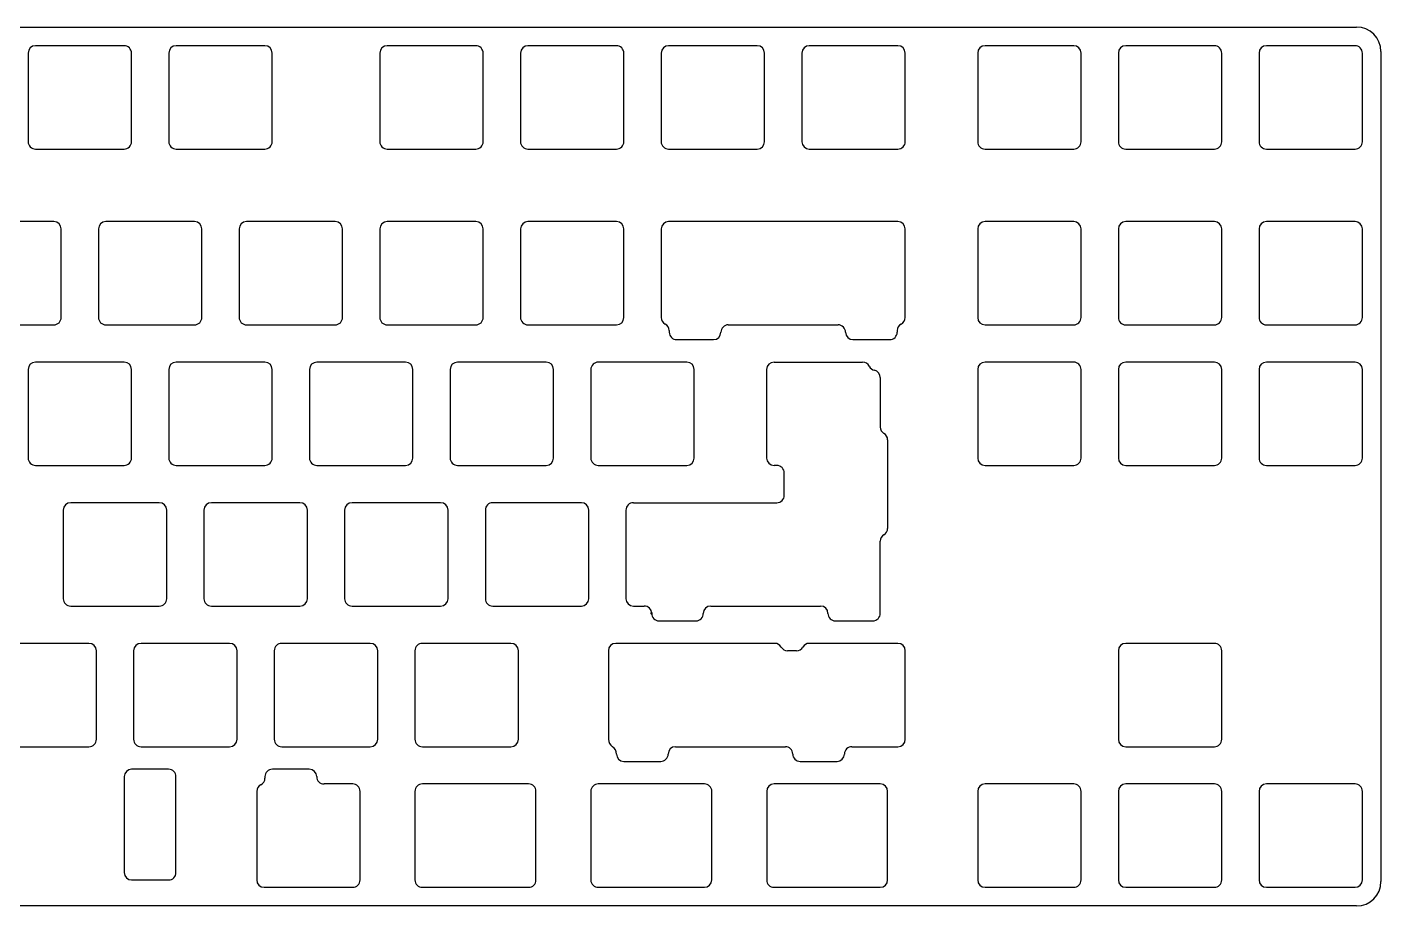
# Model space of a CAD drawing. Extents: x 0 to 348, y -119 to 0.
# Drawn here: x 164.4 to 347.7, y -119.1 to -0.1 of the extents above; entities that cross this region are included whole.
import ezdxf

# ---------------------------------------------------------------- set-up
doc = ezdxf.new("R2010")
doc.units = 0
doc.layers.get('0').update_dxf_attribs({"linetype": 'CONTINUOUS'})

msp = doc.modelspace()

# ---------------------------------------------------------------- linework, layer by layer
at = {"color": 7}
for points in [[(3.379066, -0.07455), (344.428019, -0.07455)], [(164.548471, -3.604505), (164.548471, -15.604531)], [(177.5485, -2.604502), (165.548473, -2.604502)], [(178.548502, -15.604531), (178.548502, -3.604505)], [(183.598513, -3.604505), (183.598513, -15.604531)], [(196.598542, -2.604502), (184.598516, -2.604502)], [(197.598545, -15.604531), (197.598545, -3.604505)], [(212.173577, -3.604505), (212.173577, -15.604531)], [(225.173606, -2.604502), (213.173579, -2.604502)], [(226.173607, -15.604531), (226.173607, -3.604505)], [(231.223619, -3.604505), (231.223619, -15.604531)], [(244.223648, -2.604502), (232.223621, -2.604502)], [(245.223649, -15.604531), (245.223649, -3.604505)], [(250.273661, -3.604505), (250.273661, -15.604531)], [(263.27369, -2.604502), (251.273664, -2.604502)], [(264.273692, -15.604531), (264.273692, -3.604505)], [(269.323703, -3.604505), (269.323703, -15.604531)], [(282.323732, -2.604502), (270.323706, -2.604502)], [(283.323734, -15.604531), (283.323734, -3.604505)], [(293.136256, -3.604505), (293.136256, -15.604531)], [(306.136285, -2.604502), (294.136259, -2.604502)], [(307.136287, -15.604531), (307.136287, -3.604505)], [(312.186299, -3.604505), (312.186299, -15.604531)], [(325.186328, -2.604502), (313.1863, -2.604502)], [(326.186329, -15.604531), (326.186329, -3.604505)], [(331.236341, -3.604505), (331.236341, -15.604531)], [(344.23637, -2.604502), (332.236342, -2.604502)], [(345.236371, -15.604531), (345.236371, -3.604505)], [(347.738083, -3.380555), (347.738082, -115.831185)], [(165.548473, -16.604533), (177.5485, -16.604533)], [(184.598516, -16.604533), (196.598542, -16.604533)], [(213.173579, -16.604533), (225.173606, -16.604533)], [(232.223621, -16.604533), (244.223648, -16.604533)], [(251.273664, -16.604533), (263.27369, -16.604533)], [(270.323706, -16.604533), (282.323732, -16.604533)], [(294.136259, -16.604533), (306.136285, -16.604533)], [(313.1863, -16.604533), (325.186328, -16.604533)], [(332.236342, -16.604533), (344.23637, -16.604533)], [(168.023479, -26.417055), (156.023452, -26.417055)], [(169.023481, -39.417084), (169.023481, -27.417057)], [(174.073492, -27.417057), (174.073492, -39.417084)], [(187.073521, -26.417055), (175.073494, -26.417055)], [(188.073523, -39.417084), (188.073523, -27.417057)], [(193.123534, -27.417057), (193.123534, -39.417084)], [(206.123563, -26.417055), (194.123537, -26.417055)], [(207.123566, -39.417084), (207.123566, -27.417057)], [(212.173577, -27.417057), (212.173577, -39.417084)], [(225.173606, -26.417055), (213.173579, -26.417055)], [(226.173607, -39.417084), (226.173607, -27.417057)], [(231.223619, -27.417057), (231.223619, -39.417084)], [(244.223648, -26.417055), (232.223621, -26.417055)], [(245.223649, -39.417084), (245.223649, -27.417057)], [(250.273658, -27.417057), (250.273658, -39.417078)], [(282.318727, -26.417055), (251.268669, -26.417055)], [(283.323713, -39.417084), (283.323713, -27.417057)], [(293.136256, -27.417057), (293.136256, -39.417084)], [(306.136285, -26.417055), (294.136259, -26.417055)], [(307.136287, -39.417084), (307.136287, -27.417057)], [(312.186299, -27.417057), (312.186299, -39.417084)], [(325.186328, -26.417055), (313.1863, -26.417055)], [(326.186329, -39.417084), (326.186329, -27.417057)], [(331.236341, -27.417057), (331.236341, -39.417084)], [(344.23637, -26.417055), (332.236342, -26.417055)], [(345.236371, -39.417084), (345.236371, -27.417057)], [(156.023452, -40.417086), (168.023479, -40.417086)], [(175.073494, -40.417086), (187.073521, -40.417086)], [(194.123537, -40.417086), (206.123563, -40.417086)], [(213.173579, -40.417086), (225.173606, -40.417086)], [(232.223621, -40.417086), (244.223648, -40.417086)], [(251.36066, -41.196527), (251.360664, -41.417088)], [(259.360681, -40.417086), (274.236714, -40.417086)], [(282.236712, -41.196533), (282.236733, -41.417088)], [(294.136259, -40.417086), (306.136285, -40.417086)], [(313.1863, -40.417086), (325.186328, -40.417086)], [(332.236342, -40.417086), (344.23637, -40.417086)], [(252.360665, -42.417091), (257.360677, -42.417091)], [(276.236718, -42.417091), (281.23673, -42.417091)], [(177.5485, -45.467097), (165.548473, -45.467097)], [(196.598542, -45.467097), (184.598516, -45.467097)], [(215.648584, -45.467097), (203.648558, -45.467097)], [(234.698627, -45.467097), (222.6986, -45.467097)], [(253.748669, -45.467097), (241.748642, -45.467097)], [(265.556245, -45.468427), (277.556266, -45.468427)], [(306.136285, -45.467097), (294.136259, -45.467097)], [(325.186328, -45.467097), (313.1863, -45.467097)], [(344.23637, -45.467097), (332.236342, -45.467097)], [(164.548471, -46.467099), (164.548471, -58.467126)], [(178.548502, -58.467126), (178.548502, -46.467099)], [(183.598513, -46.467099), (183.598513, -58.467126)], [(197.598545, -58.467126), (197.598545, -46.467099)], [(202.648555, -46.467099), (202.648555, -58.467126)], [(216.648586, -58.467126), (216.648586, -46.467099)], [(221.698598, -46.467099), (221.698598, -58.467126)], [(235.698628, -58.467126), (235.698628, -46.467099)], [(240.74864, -46.467099), (240.74864, -58.467126)], [(254.748671, -58.467126), (254.748671, -46.467099)], [(264.556243, -46.468428), (264.556243, -58.468449)], [(279.93752, -47.55543), (279.93752, -54.261391)], [(293.136256, -46.467099), (293.136256, -58.467126)], [(307.136287, -58.467126), (307.136287, -46.467099)], [(312.186299, -46.467099), (312.186299, -58.467126)], [(326.186329, -58.467126), (326.186329, -46.467099)], [(331.236341, -46.467099), (331.236341, -58.467126)], [(345.236371, -58.467126), (345.236371, -46.467099)], [(280.937521, -55.993444), (280.937521, -67.993465)], [(165.548473, -59.467128), (177.5485, -59.467128)], [(184.598516, -59.467128), (196.598542, -59.467128)], [(203.648558, -59.467128), (215.648584, -59.467128)], [(222.6986, -59.467128), (234.698627, -59.467128)], [(241.748642, -59.467128), (253.748669, -59.467128)], [(265.937496, -59.46845), (265.556245, -59.46845)], [(266.937498, -63.518457), (266.937498, -60.468452)], [(294.136259, -59.467128), (306.136285, -59.467128)], [(313.1863, -59.467128), (325.186328, -59.467128)], [(332.236342, -59.467128), (344.23637, -59.467128)], [(169.310981, -65.517141), (169.310981, -77.517169)], [(182.31101, -64.51714), (170.310984, -64.51714)], [(183.311013, -77.517169), (183.311013, -65.517141)], [(188.361024, -65.517141), (188.361024, -77.517169)], [(201.361053, -64.51714), (189.361026, -64.51714)], [(202.361055, -77.517169), (202.361055, -65.517141)], [(207.411066, -65.517141), (207.411066, -77.517169)], [(220.411095, -64.51714), (208.411068, -64.51714)], [(221.411096, -77.517169), (221.411096, -65.517141)], [(226.461108, -65.517141), (226.461108, -77.517169)], [(239.461137, -64.51714), (227.461111, -64.51714)], [(240.461139, -77.517169), (240.461139, -65.517141)], [(245.506212, -65.51846), (245.506212, -77.518481)], [(246.506214, -64.518459), (265.937496, -64.518459)], [(279.93752, -79.518484), (279.93752, -69.725517)], [(170.310984, -78.51717), (182.31101, -78.51717)], [(189.361026, -78.51717), (201.361053, -78.51717)], [(208.411068, -78.51717), (220.411095, -78.51717)], [(227.461111, -78.51717), (239.461137, -78.51717)], [(246.506214, -78.518482), (247.974466, -78.518482)], [(256.979426, -78.51717), (271.855459, -78.51717)], [(249.974469, -80.518486), (254.979422, -80.517175)], [(273.855463, -80.517175), (278.937968, -80.517175)], [(172.785989, -83.567182), (160.785963, -83.567182)], [(191.836032, -83.567182), (179.836005, -83.567182)], [(210.886074, -83.567182), (198.886047, -83.567182)], [(229.936116, -83.567182), (217.93609, -83.567182)], [(265.654945, -83.567182), (244.124904, -83.567182)], [(282.32498, -83.567182), (270.324954, -83.567182)], [(325.186328, -83.567182), (313.1863, -83.567182)], [(173.785992, -96.56721), (173.785992, -84.567183)], [(178.836003, -84.567183), (178.836003, -96.56721)], [(192.836034, -96.56721), (192.836034, -84.567183)], [(197.886045, -84.567183), (197.886045, -96.56721)], [(211.886076, -96.56721), (211.886076, -84.567183)], [(216.936087, -84.567183), (216.936087, -96.56721)], [(230.936118, -96.56721), (230.936118, -84.567183)], [(243.124901, -84.567183), (243.124901, -96.56721)], [(268.5929, -84.567184), (267.387, -84.567183)], [(283.324982, -96.56721), (283.324982, -84.567183)], [(312.186299, -84.567183), (312.186299, -96.56721)], [(326.186329, -96.56721), (326.186329, -84.567183)], [(160.785963, -97.567213), (172.785989, -97.567213)], [(179.836005, -97.567213), (191.836032, -97.567213)], [(198.886047, -97.567213), (210.886074, -97.567213)], [(217.93609, -97.567213), (229.936116, -97.567213)], [(252.216915, -97.567213), (267.092948, -97.567213)], [(276.092969, -97.567212), (282.32498, -97.567213)], [(313.1863, -97.567213), (325.186328, -97.567213)], [(183.567263, -100.617219), (178.567252, -100.617219)], [(202.623555, -100.617219), (197.623545, -100.617219)], [(245.216899, -99.567218), (250.216911, -99.567218)], [(269.092952, -99.567218), (274.092964, -99.567218)], [(177.56725, -101.617222), (177.56725, -114.617251)], [(184.567266, -114.617251), (184.567266, -101.617222)], [(196.623542, -101.617222), (196.623542, -101.821839)], [(208.504819, -102.617224), (204.623559, -102.617224)], [(232.317371, -102.617224), (217.93609, -102.617224)], [(256.129924, -102.617224), (241.748642, -102.617224)], [(279.942477, -102.617224), (265.561195, -102.617224)], [(306.136285, -102.617224), (294.136259, -102.617224)], [(325.186328, -102.617224), (313.1863, -102.617224)], [(344.23637, -102.617224), (332.236342, -102.617224)], [(195.50479, -103.617226), (195.50479, -115.617252)], [(209.504821, -115.617252), (209.504821, -103.617226)], [(216.936087, -103.617226), (216.936087, -115.617252)], [(233.317373, -115.617252), (233.317373, -103.617226)], [(240.74864, -103.617226), (240.74864, -115.617252)], [(257.129926, -115.617252), (257.129926, -103.617226)], [(264.561193, -103.617226), (264.561193, -115.617252)], [(280.942479, -115.617252), (280.942479, -103.617226)], [(293.136256, -103.617226), (293.136256, -115.617252)], [(307.136287, -115.617252), (307.136287, -103.617226)], [(312.186299, -103.617226), (312.186299, -115.617252)], [(326.186329, -115.617252), (326.186329, -103.617226)], [(331.236341, -103.617226), (331.236341, -115.617252)], [(345.236371, -115.617252), (345.236371, -103.617226)], [(178.567252, -115.617252), (183.567263, -115.617252)], [(196.504792, -116.617255), (208.504819, -116.617255)], [(217.93609, -116.617255), (232.317371, -116.617255)], [(241.748642, -116.617255), (256.129924, -116.617255)], [(265.561195, -116.617255), (279.942477, -116.617255)], [(294.136259, -116.617255), (306.136285, -116.617255)], [(313.1863, -116.617255), (325.186328, -116.617255)], [(332.236342, -116.617255), (344.23637, -116.617255)], [(344.434018, -119.141249), (3.385065, -119.141248)]]:
    msp.add_lwpolyline(points, dxfattribs=at)
msp.add_lwpolyline([(248.974468, -79.418484)], close=True, dxfattribs=at)
for points in [[(347.738082, -3.378615), (347.736403, -1.552184), (346.25445, -0.072917), (344.428019, -0.074551)], [(165.548473, -2.604548), (164.996206, -2.604551), (164.548498, -3.052237), (164.54847, -3.604505)], [(178.255589, -2.8974), (178.068061, -2.709862), (177.813712, -2.604503), (177.5485, -2.604503)], [(178.548451, -3.604505), (178.548464, -3.339292), (178.443118, -3.084938), (178.255589, -2.8974)], [(184.598516, -2.604559), (184.04625, -2.604556), (183.598541, -3.052239), (183.598513, -3.604505)], [(197.598584, -3.604505), (197.598555, -3.052215), (197.150832, -2.604508), (196.598542, -2.604502)], [(213.173579, -2.604574), (212.621316, -2.604562), (212.173604, -3.052242), (212.173576, -3.604505)], [(225.880678, -2.897409), (225.693155, -2.709872), (225.438813, -2.60451), (225.173606, -2.604503)], [(226.17353, -3.604505), (226.173543, -3.339297), (226.068201, -3.084947), (225.880678, -2.897409)], [(232.223621, -2.604584), (231.671359, -2.604567), (231.223646, -3.052243), (231.223618, -3.604505)], [(244.930714, -2.897413), (244.743193, -2.709876), (244.488854, -2.604513), (244.223648, -2.604503)], [(245.223562, -3.604505), (245.223575, -3.339299), (245.118235, -3.08495), (244.930714, -2.897413)], [(251.273664, -2.604595), (250.721404, -2.604572), (250.273689, -3.052245), (250.273661, -3.604505)], [(264.273695, -3.604505), (264.273667, -3.052229), (263.825965, -2.604528), (263.27369, -2.604502)], [(270.323706, -2.604505), (269.771431, -2.604531), (269.323731, -3.05223), (269.323703, -3.604505)], [(283.323827, -3.604505), (283.323799, -3.052194), (282.876043, -2.604479), (282.323732, -2.604502)], [(294.136259, -2.604518), (293.583987, -2.604537), (293.136284, -3.052233), (293.136256, -3.604505)], [(307.136367, -3.604505), (307.136339, -3.052199), (306.68859, -2.604486), (306.136285, -2.604502)], [(313.1863, -2.604528), (312.63403, -2.604542), (312.186326, -3.052234), (312.186298, -3.604505)], [(325.89343, -2.897393), (325.705897, -2.709855), (325.451543, -2.604498), (325.186328, -2.604503)], [(326.186298, -3.604505), (326.186311, -3.339289), (326.080963, -3.084932), (325.89343, -2.897393)], [(332.236342, -2.604538), (331.684074, -2.604546), (331.236368, -3.052236), (331.23634, -3.604505)], [(344.943465, -2.897397), (344.755935, -2.709858), (344.501583, -2.604501), (344.23637, -2.604503)], [(345.23633, -3.604505), (345.236343, -3.339291), (345.130996, -3.084935), (344.943465, -2.897397)], [(164.548521, -15.604531), (164.548509, -15.869743), (164.653855, -16.124096), (164.841384, -16.311634)], [(164.841384, -16.311634), (165.028912, -16.499172), (165.283261, -16.604531), (165.548473, -16.604532)], [(177.5485, -16.60458), (177.813725, -16.60458), (178.068086, -16.499216), (178.255625, -16.311669)], [(178.255625, -16.311669), (178.443163, -16.124122), (178.548515, -15.869756), (178.548503, -15.604531)], [(183.598552, -15.604531), (183.59854, -15.869745), (183.703888, -16.1241), (183.891419, -16.311639)], [(183.891419, -16.311639), (184.07895, -16.499177), (184.333302, -16.604535), (184.598516, -16.604533)], [(196.598542, -16.60459), (196.863768, -16.604587), (197.118129, -16.499221), (197.305667, -16.311673)], [(197.305667, -16.311673), (197.493205, -16.124124), (197.598556, -15.869757), (197.598545, -15.604531)], [(212.173601, -15.604531), (212.173589, -15.869747), (212.278939, -16.124105), (212.466473, -16.311643)], [(212.466473, -16.311643), (212.654007, -16.499182), (212.908362, -16.604538), (213.173579, -16.604532)], [(225.173606, -16.604606), (225.438833, -16.604599), (225.693195, -16.499229), (225.880732, -16.311678)], [(225.880732, -16.311678), (226.068269, -16.124127), (226.17362, -15.869758), (226.173608, -15.604531)], [(231.223633, -15.604531), (231.223621, -15.869749), (231.328972, -16.124108), (231.516509, -16.311647)], [(231.516509, -16.311647), (231.704045, -16.499186), (231.958402, -16.604541), (232.223621, -16.604532)], [(244.223648, -16.604616), (244.488876, -16.604606), (244.743238, -16.499234), (244.930775, -16.311682)], [(244.930775, -16.311682), (245.118312, -16.124129), (245.223662, -15.869759), (245.22365, -15.604531)], [(250.273664, -15.604531), (250.273652, -15.869751), (250.379005, -16.124112), (250.566544, -16.311651)], [(250.566544, -16.311651), (250.754082, -16.499191), (251.008443, -16.604544), (251.273664, -16.604533)], [(263.27369, -16.604626), (263.826001, -16.6046), (264.273717, -16.156842), (264.273692, -15.604531)], [(269.323796, -15.604531), (269.323771, -16.156791), (269.771445, -16.604507), (270.323706, -16.604533)], [(282.323732, -16.604536), (282.588953, -16.604547), (282.843314, -16.499194), (283.030854, -16.311654)], [(283.030854, -16.311654), (283.218393, -16.124114), (283.323746, -15.869752), (283.323734, -15.604531)], [(293.136336, -15.604531), (293.136324, -15.869738), (293.241666, -16.124087), (293.429188, -16.311624)], [(293.429188, -16.311624), (293.616711, -16.499161), (293.871052, -16.604524), (294.136259, -16.604533)], [(306.136285, -16.604549), (306.401507, -16.604557), (306.655868, -16.4992), (306.843407, -16.311658)], [(306.843407, -16.311658), (307.030946, -16.124116), (307.136299, -15.869753), (307.136287, -15.604531)], [(312.186369, -15.604531), (312.186357, -15.869739), (312.2917, -16.12409), (312.479225, -16.311627)], [(312.479225, -16.311627), (312.666749, -16.499164), (312.921092, -16.604526), (313.1863, -16.604532)], [(325.186328, -16.60456), (325.451551, -16.604565), (325.705912, -16.499206), (325.893451, -16.311662)], [(325.893451, -16.311662), (326.08099, -16.124118), (326.186342, -15.869754), (326.18633, -15.604531)], [(331.236401, -15.604531), (331.236389, -15.869741), (331.341734, -16.124093), (331.52926, -16.311631)], [(331.52926, -16.311631), (331.716786, -16.499168), (331.971132, -16.604528), (332.236342, -16.604532)], [(344.23637, -16.60457), (344.501594, -16.604572), (344.755955, -16.499211), (344.943494, -16.311666)], [(344.943494, -16.311666), (345.131032, -16.12412), (345.236384, -15.869755), (345.236372, -15.604531)], [(169.023522, -27.417057), (169.023501, -26.864764), (168.575772, -26.417054), (168.023479, -26.417056)], [(175.073494, -26.417093), (174.521222, -26.417093), (174.073512, -26.864786), (174.073491, -27.417057)], [(188.073554, -27.417057), (188.073533, -26.864768), (187.62581, -26.41706), (187.073521, -26.417056)], [(194.123537, -26.417104), (193.571267, -26.417098), (193.123555, -26.864788), (193.123534, -27.417057)], [(207.123587, -27.417057), (207.123566, -26.864772), (206.675849, -26.417064), (206.123563, -26.417055)], [(213.173579, -26.417114), (212.621311, -26.417102), (212.173597, -26.864789), (212.173576, -27.417057)], [(226.173617, -27.417057), (226.173596, -26.864777), (225.725887, -26.417071), (225.173606, -26.417056)], [(232.223621, -26.417124), (231.671354, -26.417107), (231.223639, -26.864791), (231.223618, -27.417057)], [(245.223649, -27.417057), (245.223628, -26.86478), (244.775925, -26.417077), (244.223648, -26.417056)], [(251.27366, -26.417132), (250.721395, -26.417111), (250.273679, -26.864793), (250.273658, -27.417057)], [(283.323714, -27.417057), (283.323693, -26.86478), (282.875989, -26.417075), (282.323711, -26.417055)], [(294.136259, -26.417058), (293.583981, -26.417077), (293.136277, -26.86478), (293.136256, -27.417057)], [(307.136354, -27.417057), (307.136333, -26.864754), (306.688588, -26.417039), (306.136285, -26.417055)], [(313.1863, -26.417068), (312.634025, -26.417082), (312.186319, -26.864782), (312.186298, -27.417057)], [(326.186385, -27.417057), (326.186364, -26.864759), (325.738626, -26.417046), (325.186328, -26.417056)], [(332.236342, -26.417078), (331.684069, -26.417086), (331.236361, -26.864784), (331.23634, -27.417057)], [(345.236417, -27.417057), (345.236396, -26.864763), (344.788665, -26.417051), (344.23637, -26.417056)], [(168.023479, -40.417115), (168.288701, -40.417116), (168.543061, -40.311755), (168.730599, -40.124212)], [(168.730599, -40.124212), (168.918137, -39.936669), (169.02349, -39.682306), (169.023482, -39.417084)], [(174.073524, -39.417084), (174.073516, -39.682298), (174.178865, -39.936652), (174.366397, -40.12419)], [(174.366397, -40.12419), (174.553929, -40.311727), (174.80828, -40.417085), (175.073494, -40.417085)], [(187.073521, -40.417125), (187.338744, -40.417123), (187.593104, -40.31176), (187.780641, -40.124215)], [(187.780641, -40.124215), (187.968179, -39.936671), (188.073532, -39.682307), (188.073524, -39.417084)], [(193.123555, -39.417084), (193.123547, -39.6823), (193.228898, -39.936656), (193.416432, -40.124194)], [(193.416432, -40.124194), (193.603966, -40.311732), (193.858321, -40.417089), (194.123537, -40.417086)], [(206.123563, -40.417135), (206.388787, -40.417131), (206.643147, -40.311765), (206.830684, -40.124219)], [(206.830684, -40.124219), (207.018221, -39.936672), (207.123574, -39.682308), (207.123566, -39.417084)], [(212.173588, -39.417084), (212.17358, -39.682301), (212.278932, -39.936659), (212.466468, -40.124197)], [(212.466468, -40.124197), (212.654005, -40.311735), (212.908361, -40.417091), (213.173579, -40.417085)], [(225.173606, -40.417146), (225.438831, -40.417139), (225.69319, -40.311771), (225.880727, -40.124223)], [(225.880727, -40.124223), (226.068264, -39.936675), (226.173617, -39.682309), (226.173608, -39.417084)], [(231.22362, -39.417084), (231.223611, -39.682303), (231.328966, -39.936662), (231.516504, -40.124201)], [(231.516504, -40.124201), (231.704042, -40.311739), (231.958401, -40.417094), (232.223621, -40.417085)], [(244.223648, -40.417156), (244.775953, -40.417135), (245.223668, -39.969388), (245.22365, -39.417084)], [(250.273672, -39.417078), (250.273658, -39.792103), (250.483487, -40.135608), (250.817159, -40.306802)], [(251.360632, -41.196527), (251.360635, -40.821508), (251.150815, -40.478011), (250.817159, -40.306802)], [(282.780216, -40.306815), (282.446542, -40.478005), (282.236706, -40.821507), (282.236712, -41.196533)], [(282.780235, -40.306852), (283.113903, -40.135633), (283.323725, -39.792117), (283.323713, -39.417084)], [(293.136323, -39.417084), (293.136305, -39.969351), (293.583991, -40.417067), (294.136259, -40.417086)], [(306.136285, -40.417089), (306.401505, -40.417097), (306.655864, -40.311742), (306.843403, -40.124203)], [(306.843403, -40.124203), (307.030942, -39.936664), (307.136296, -39.682304), (307.136287, -39.417084)], [(312.186356, -39.417084), (312.186347, -39.682293), (312.291694, -39.936644), (312.47922, -40.124181)], [(312.47922, -40.124181), (312.666746, -40.311718), (312.921091, -40.417079), (313.1863, -40.417085)], [(325.186328, -40.4171), (325.451549, -40.417105), (325.705908, -40.311748), (325.893447, -40.124207)], [(325.893447, -40.124207), (326.080985, -39.936666), (326.186339, -39.682305), (326.18633, -39.417084)], [(331.236388, -39.417084), (331.236379, -39.682295), (331.341727, -39.936647), (331.529255, -40.124184)], [(331.529255, -40.124184), (331.716784, -40.311722), (331.971131, -40.417081), (332.236342, -40.417085)], [(344.23637, -40.41711), (344.501592, -40.417112), (344.755951, -40.311753), (344.943489, -40.12421)], [(344.943489, -40.12421), (345.131027, -39.936668), (345.236381, -39.682306), (345.236372, -39.417084)], [(251.360653, -41.417088), (251.360645, -41.682309), (251.466, -41.93667), (251.653541, -42.124209)], [(251.653541, -42.124209), (251.841082, -42.311748), (252.095444, -42.417101), (252.360665, -42.41709)], [(257.360677, -42.417167), (257.912982, -42.417142), (258.360697, -41.969394), (258.360679, -41.417088)], [(258.653587, -40.710016), (258.46605, -40.897539), (258.360688, -41.151881), (258.360679, -41.417088)], [(259.360681, -40.417163), (259.095474, -40.417151), (258.841124, -40.522494), (258.653587, -40.710016)], [(274.943863, -40.709961), (274.756312, -40.522424), (274.501942, -40.417073), (274.236714, -40.417085)], [(275.236794, -41.417088), (275.236786, -41.15186), (275.131415, -40.897498), (274.943863, -40.709961)], [(275.236793, -41.417088), (275.236776, -41.969351), (275.684455, -42.417065), (276.236718, -42.41709)], [(281.23673, -42.41708), (281.501949, -42.417091), (281.756308, -42.311739), (281.943847, -42.124202)], [(281.943847, -42.124202), (282.131386, -41.936665), (282.236741, -41.682307), (282.236733, -41.417088)], [(165.548473, -45.46712), (164.996197, -45.467123), (164.548486, -45.914823), (164.54847, -46.467099)], [(178.548528, -46.467099), (178.548512, -45.91481), (178.100789, -45.467099), (177.5485, -45.467098)], [(184.598516, -45.467131), (184.046241, -45.467127), (183.598529, -45.914825), (183.598513, -46.467099)], [(197.598561, -46.467099), (197.598545, -45.914813), (197.150828, -45.467103), (196.598542, -45.467097)], [(203.648558, -45.467141), (203.096285, -45.467132), (202.64857, -45.914827), (202.648555, -46.467099)], [(216.648592, -46.467099), (216.648577, -45.914817), (216.200866, -45.467109), (215.648584, -45.467097)], [(222.6986, -45.467151), (222.146329, -45.467136), (221.698612, -45.914828), (221.698597, -46.467099)], [(235.698623, -46.467099), (235.698608, -45.914822), (235.250904, -45.467116), (234.698627, -45.467098)], [(241.041545, -45.760022), (240.854008, -45.947547), (240.748646, -46.20189), (240.748639, -46.467099)], [(241.748642, -45.467161), (241.483433, -45.467151), (241.229082, -45.572496), (241.041545, -45.760022)], [(254.748656, -46.467099), (254.748641, -45.914825), (254.300943, -45.467121), (253.748669, -45.467097)], [(265.556245, -45.468425), (265.003958, -45.468425), (264.556242, -45.916142), (264.556243, -46.468428)], [(278.457103, -46.034272), (278.29038, -45.688334), (277.940283, -45.468427), (277.556265, -45.468428)], [(294.136259, -45.46709), (293.583978, -45.467109), (293.136271, -45.914818), (293.136256, -46.467099)], [(306.843422, -45.759979), (306.655874, -45.572442), (306.401509, -45.467089), (306.136285, -45.467097)], [(307.136344, -46.467099), (307.136337, -46.201875), (307.03097, -45.947516), (306.843422, -45.759979)], [(313.1863, -45.4671), (312.634021, -45.467114), (312.186313, -45.91482), (312.186298, -46.467099)], [(326.186375, -46.467099), (326.18636, -45.914802), (325.738625, -45.467088), (325.186328, -45.467098)], [(332.236342, -45.46711), (331.684065, -45.467118), (331.236355, -45.914822), (331.23634, -46.467099)], [(345.236407, -46.467099), (345.236392, -45.914806), (344.788663, -45.467093), (344.23637, -45.467098)], [(278.457125, -46.034262), (278.591117, -46.312299), (278.845989, -46.512885), (279.14773, -46.577773)], [(279.937559, -47.55543), (279.937559, -47.084141), (279.608495, -46.676821), (279.147731, -46.577773)], [(279.937502, -54.261391), (279.93752, -54.618657), (280.128122, -54.948778), (280.43752, -55.127417)], [(280.937495, -55.993444), (280.937496, -55.636185), (280.746908, -55.306061), (280.437521, -55.127418)], [(164.548498, -58.467126), (164.548492, -58.73234), (164.653844, -58.986693), (164.841376, -59.17423)], [(178.255616, -59.174249), (178.443154, -58.986707), (178.548508, -58.732347), (178.548503, -58.467126)], [(183.598529, -58.467126), (183.598523, -58.732342), (183.703876, -58.986697), (183.891411, -59.174235)], [(197.305659, -59.174253), (197.493196, -58.986709), (197.59855, -58.732348), (197.598545, -58.467126)], [(202.648561, -58.467126), (202.648555, -58.732344), (202.75391, -58.986701), (202.941446, -59.174239)], [(215.648584, -59.467172), (216.200882, -59.46716), (216.648599, -59.019424), (216.648586, -58.467126)], [(221.698594, -58.467126), (221.698588, -58.732345), (221.803944, -58.986703), (221.991483, -59.174241)], [(234.698627, -59.467183), (235.250927, -59.467165), (235.698642, -59.019426), (235.698629, -58.467126)], [(240.748626, -58.467126), (240.74862, -58.732347), (240.853977, -58.986707), (241.041518, -59.174245)], [(253.748669, -59.467193), (254.300971, -59.467169), (254.748684, -59.019427), (254.748671, -58.467126)], [(264.556243, -58.468449), (264.556243, -59.020734), (265.003959, -59.46845), (265.556245, -59.46845)], [(293.136313, -58.467126), (293.136301, -59.019395), (293.58399, -59.467109), (294.136259, -59.467128)], [(306.843399, -59.174238), (307.030938, -58.986701), (307.136293, -58.732344), (307.136287, -58.467126)], [(312.186346, -58.467126), (312.186334, -59.019398), (312.634028, -59.467113), (313.1863, -59.467127)], [(325.893443, -59.174242), (326.080981, -58.986703), (326.186336, -58.732345), (326.18633, -58.467126)], [(331.236378, -58.467126), (331.236372, -58.732338), (331.341722, -58.98669), (331.529252, -59.174227)], [(344.943486, -59.174246), (345.131023, -58.986705), (345.236378, -58.732346), (345.236372, -58.467126)], [(164.841376, -59.17423), (165.028908, -59.361768), (165.283259, -59.467126), (165.548473, -59.467127)], [(177.5485, -59.467152), (177.813721, -59.467152), (178.068079, -59.361791), (178.255616, -59.174249)], [(183.891411, -59.174235), (184.078946, -59.361773), (184.3333, -59.46713), (184.598516, -59.467128)], [(196.598542, -59.467162), (196.863764, -59.467159), (197.118122, -59.361796), (197.305659, -59.174253)], [(202.941446, -59.174239), (203.128983, -59.361777), (203.38334, -59.467132), (203.648558, -59.467128)], [(221.991483, -59.174241), (222.179021, -59.361779), (222.43338, -59.467134), (222.6986, -59.467127)], [(241.041518, -59.174245), (241.229059, -59.361783), (241.48342, -59.467137), (241.748642, -59.467127)], [(266.644636, -59.761326), (266.457089, -59.573788), (266.202722, -59.468437), (265.937496, -59.46845)], [(266.937547, -60.468452), (266.937547, -60.203226), (266.832183, -59.948865), (266.644636, -59.761326)], [(306.136285, -59.467121), (306.401503, -59.467129), (306.655861, -59.361775), (306.843399, -59.174238)], [(325.186328, -59.467132), (325.451547, -59.467137), (325.705905, -59.361781), (325.893443, -59.174242)], [(331.529252, -59.174227), (331.716782, -59.361764), (331.97113, -59.467123), (332.236342, -59.467127)], [(344.23637, -59.467142), (344.50159, -59.467144), (344.755948, -59.361786), (344.943486, -59.174246)], [(266.644601, -64.225547), (266.832139, -64.038018), (266.937498, -63.783669), (266.937498, -63.518457)], [(170.310984, -64.517156), (169.758705, -64.517157), (169.310992, -64.964862), (169.310982, -65.517141)], [(183.311027, -65.517141), (183.311017, -64.964854), (182.863297, -64.517141), (182.31101, -64.517139)], [(189.361026, -64.517166), (188.808748, -64.517161), (188.361034, -64.964864), (188.361024, -65.517141)], [(202.361058, -65.517141), (202.361048, -64.964859), (201.913336, -64.517148), (201.361053, -64.51714)], [(208.411068, -64.517176), (207.858792, -64.517166), (207.411076, -64.964866), (207.411066, -65.517141)], [(221.411089, -65.517141), (221.41108, -64.964863), (220.963374, -64.517154), (220.411095, -64.51714)], [(226.754011, -64.810055), (226.566474, -64.997584), (226.461114, -65.25193), (226.461109, -65.517141)], [(227.461111, -64.517187), (227.195899, -64.517179), (226.941548, -64.622527), (226.754011, -64.810055)], [(240.461122, -65.517141), (240.461113, -64.964866), (240.013412, -64.517158), (239.461137, -64.517139)], [(245.799105, -64.811352), (245.611569, -64.998889), (245.506212, -65.253243), (245.506212, -65.51846)], [(246.506214, -64.518458), (246.240996, -64.518458), (245.986642, -64.623815), (245.799105, -64.811352)], [(265.937496, -64.518408), (266.202708, -64.518421), (266.457063, -64.413075), (266.644601, -64.225547)], [(280.437529, -68.859506), (280.128136, -69.038142), (279.937537, -69.368258), (279.93752, -69.725517)], [(280.437533, -68.859512), (280.746929, -68.680865), (280.937521, -68.350733), (280.937521, -67.993465)], [(169.310994, -77.517169), (169.310991, -77.782384), (169.416346, -78.036739), (169.60388, -78.224276)], [(169.60388, -78.224276), (169.791415, -78.411813), (170.045768, -78.517171), (170.310984, -78.517171)], [(182.31101, -78.517185), (182.576229, -78.517184), (182.830585, -78.411825), (183.018122, -78.224285)], [(183.018122, -78.224285), (183.205659, -78.036745), (183.311014, -77.782388), (183.311012, -77.517169)], [(188.361027, -77.517169), (188.361024, -77.782386), (188.46638, -78.036741), (188.653916, -78.224279)], [(188.653916, -78.224279), (188.841453, -78.411816), (189.095808, -78.517172), (189.361026, -78.51717)], [(201.361053, -78.517196), (201.913345, -78.517188), (202.361061, -78.069461), (202.361055, -77.517169)], [(207.411059, -77.517169), (207.411056, -77.782388), (207.516413, -78.036745), (207.703952, -78.224282)], [(207.703952, -78.224282), (207.891491, -78.41182), (208.145849, -78.517175), (208.411068, -78.51717)], [(220.411095, -78.517206), (220.963389, -78.517192), (221.411103, -78.069463), (221.411096, -77.517169)], [(226.46109, -77.517169), (226.461087, -77.78239), (226.566446, -78.036749), (226.753987, -78.224287)], [(226.753987, -78.224287), (226.941529, -78.411825), (227.195889, -78.517179), (227.461111, -78.517171)], [(239.461137, -78.517216), (240.013432, -78.517197), (240.461145, -78.069464), (240.461138, -77.517169)], [(245.506211, -77.518481), (245.506211, -78.070766), (245.953928, -78.518482), (246.506214, -78.518482)], [(248.681606, -78.811358), (248.494059, -78.62382), (248.239692, -78.518469), (247.974466, -78.518482)], [(248.974517, -79.518484), (248.974517, -79.253258), (248.869153, -78.998896), (248.681606, -78.811358)], [(256.979426, -78.517175), (256.427143, -78.517178), (255.979429, -78.96489), (255.979423, -79.517173)], [(272.855468, -79.517173), (272.855462, -78.964887), (272.407745, -78.517173), (271.855459, -78.517171)], [(248.88208, -79.480215), (248.866602, -79.517583), (248.875157, -79.560595), (248.903757, -79.589195)], [(248.974468, -79.418484), (248.934021, -79.418484), (248.897558, -79.442848), (248.88208, -79.480215)], [(248.903757, -79.589195), (248.932357, -79.617795), (248.975369, -79.62635), (249.012736, -79.610872)], [(248.974417, -79.518484), (248.974417, -79.78371), (249.079781, -80.038071), (249.267329, -80.22561)], [(249.045179, -79.447773), (249.026425, -79.429019), (249.000989, -79.418484), (248.974468, -79.418484)], [(249.012736, -79.610872), (249.050104, -79.595394), (249.074468, -79.55893), (249.074468, -79.518484)], [(249.074468, -79.518484), (249.074468, -79.491962), (249.063932, -79.466527), (249.045179, -79.447773)], [(249.267329, -80.22561), (249.454876, -80.413148), (249.709244, -80.518499), (249.974469, -80.518486)], [(254.979422, -80.517179), (255.24464, -80.51718), (255.498996, -80.411823), (255.686533, -80.224285)], [(255.686533, -80.224285), (255.87407, -80.036747), (255.979426, -79.782391), (255.979423, -79.517173)], [(272.855467, -79.517173), (272.855464, -79.78239), (272.96082, -80.036745), (273.148356, -80.224282)], [(273.148356, -80.224282), (273.335892, -80.41182), (273.590247, -80.517177), (273.855463, -80.517176)], [(278.937518, -80.518435), (279.20273, -80.518448), (279.457084, -80.413102), (279.644623, -80.225574)], [(279.644623, -80.225574), (279.832161, -80.038045), (279.937519, -79.783696), (279.93752, -79.518484)], [(173.786001, -84.567183), (173.785996, -84.014895), (173.338277, -83.56718), (172.785989, -83.567181)], [(179.836005, -83.567193), (179.283723, -83.567191), (178.836007, -84.014901), (178.836003, -84.567183)], [(192.836032, -84.567183), (192.836027, -84.0149), (192.388315, -83.567187), (191.836032, -83.567182)], [(198.178942, -83.860085), (197.991406, -84.047618), (197.886047, -84.301969), (197.886045, -84.567183)], [(198.886047, -83.567203), (198.620832, -83.567199), (198.366479, -83.672552), (198.178942, -83.860085)], [(211.886064, -84.567183), (211.886059, -84.014904), (211.438353, -83.567193), (210.886074, -83.567182)], [(217.228986, -83.860089), (217.041449, -84.04762), (216.93609, -84.30197), (216.936088, -84.567183)], [(217.93609, -83.567214), (217.670876, -83.567207), (217.416523, -83.672558), (217.228986, -83.860089)], [(230.936096, -84.567183), (230.936092, -84.014908), (230.488392, -83.567197), (229.936116, -83.567181)], [(244.124904, -83.567184), (243.57262, -83.567187), (243.124906, -84.0149), (243.124902, -84.567183)], [(266.520977, -84.06718), (266.342341, -83.757779), (266.012212, -83.56718), (265.654945, -83.567181)], [(266.521012, -84.06716), (266.699631, -84.376559), (267.029742, -84.567167), (267.387, -84.567184)], [(268.5929, -84.56723), (268.950174, -84.567213), (269.2803, -84.376597), (269.458927, -84.067183)], [(270.324954, -83.567186), (269.967688, -83.567186), (269.637562, -83.757783), (269.458927, -84.067182)], [(283.324984, -84.567183), (283.32498, -84.014898), (282.877265, -83.567184), (282.32498, -83.567181)], [(313.1863, -83.567165), (312.634014, -83.567178), (312.186303, -84.014897), (312.186299, -84.567183)], [(325.89345, -83.860069), (325.705908, -83.672532), (325.451548, -83.567177), (325.186328, -83.567182)], [(326.186355, -84.567183), (326.186353, -84.301963), (326.080992, -84.047606), (325.89345, -83.860069)], [(173.493098, -97.274319), (173.680635, -97.086783), (173.785992, -96.832428), (173.785992, -96.56721)], [(178.836001, -96.56721), (178.836001, -96.832428), (178.941358, -97.086783), (179.128895, -97.274319)], [(191.836032, -97.567224), (192.38832, -97.567219), (192.836035, -97.119499), (192.836035, -96.56721)], [(197.886033, -96.56721), (197.886033, -96.83243), (197.991391, -97.086786), (198.178931, -97.274323)], [(210.886074, -97.567234), (211.438364, -97.567223), (211.886077, -97.1195), (211.886077, -96.56721)], [(216.936064, -96.56721), (216.936064, -96.832432), (217.041424, -97.08679), (217.228966, -97.274328)], [(229.936116, -97.567244), (230.488407, -97.567228), (230.936119, -97.119502), (230.936118, -96.56721)], [(243.124905, -96.56721), (243.124905, -96.973394), (243.332081, -97.351523), (243.674411, -97.570144)], [(282.32498, -97.56722), (282.877267, -97.567217), (283.324983, -97.119498), (283.324982, -96.56721)], [(312.186325, -96.56721), (312.186324, -97.119486), (312.634025, -97.567198), (313.1863, -97.567212)], [(325.893436, -97.274313), (326.080973, -97.086779), (326.186331, -96.832426), (326.18633, -96.56721)], [(172.785989, -97.567213), (173.051206, -97.567213), (173.305561, -97.461856), (173.493098, -97.274319)], [(179.128895, -97.274319), (179.316432, -97.461856), (179.570787, -97.567213), (179.836005, -97.567212)], [(198.178931, -97.274323), (198.36647, -97.46186), (198.620828, -97.567216), (198.886047, -97.567212)], [(217.228966, -97.274328), (217.416508, -97.461865), (217.670868, -97.56722), (217.93609, -97.567213)], [(244.216903, -98.567215), (244.216903, -98.164251), (244.012973, -97.788662), (243.675017, -97.569195)], [(244.21691, -98.567215), (244.21691, -99.119496), (244.664618, -99.56721), (245.216899, -99.567217)], [(250.924019, -99.27432), (251.111556, -99.086785), (251.216913, -98.832431), (251.216913, -98.567215)], [(252.216915, -97.567205), (251.664628, -97.56721), (251.216913, -98.014928), (251.216913, -98.567215)], [(267.800057, -97.860106), (267.61252, -97.672569), (267.358165, -97.567212), (267.092948, -97.567212)], [(268.092951, -98.567215), (268.092951, -98.301998), (267.987594, -98.047643), (267.800057, -97.860106)], [(268.09295, -98.567215), (268.09295, -98.832432), (268.198307, -99.086786), (268.385844, -99.274323)], [(274.092964, -99.567222), (274.645251, -99.567219), (275.092967, -99.119502), (275.092967, -98.567215)], [(275.385861, -97.860108), (275.198324, -98.047644), (275.092967, -98.301998), (275.092967, -98.567215)], [(276.092969, -97.567218), (275.827753, -97.567217), (275.573398, -97.672572), (275.385861, -97.860108)], [(325.186328, -97.567196), (325.451543, -97.567201), (325.705898, -97.461848), (325.893436, -97.274313)], [(178.567252, -100.617169), (178.014957, -100.617196), (177.567248, -101.064927), (177.567249, -101.617222)], [(184.2744, -100.910098), (184.086854, -100.722559), (183.832488, -100.617207), (183.567263, -100.617219)], [(197.623545, -100.61723), (197.358328, -100.617227), (197.103973, -100.722581), (196.916436, -100.910117)], [(203.623541, -101.617222), (203.623542, -101.064942), (203.175835, -100.617228), (202.623555, -100.617219)], [(250.216911, -99.567209), (250.482127, -99.567211), (250.736482, -99.461856), (250.924019, -99.27432)], [(268.385844, -99.274323), (268.573381, -99.46186), (268.827735, -99.567217), (269.092952, -99.567217)], [(184.567309, -101.617222), (184.567309, -101.351997), (184.461946, -101.097636), (184.2744, -100.910098)], [(196.064162, -102.719524), (196.406559, -102.55146), (196.623536, -102.203259), (196.623543, -101.821839)], [(196.916436, -100.910117), (196.728899, -101.097652), (196.623541, -101.352006), (196.623542, -101.617222)], [(203.62354, -101.617222), (203.62354, -101.882442), (203.7289, -102.136799), (203.91644, -102.324336)], [(203.91644, -102.324336), (204.103981, -102.511873), (204.358339, -102.617228), (204.623559, -102.617224)], [(209.211946, -102.910108), (209.024403, -102.72257), (208.770041, -102.617216), (208.504819, -102.617225)], [(217.93609, -102.617245), (217.670874, -102.617238), (217.416519, -102.72259), (217.228981, -102.910124)], [(233.024491, -102.910111), (232.83695, -102.722574), (232.582591, -102.617219), (232.317371, -102.617224)], [(241.748642, -102.617257), (241.483427, -102.617247), (241.229072, -102.722597), (241.041534, -102.910128)], [(256.837035, -102.910116), (256.649498, -102.722579), (256.395142, -102.617222), (256.129924, -102.617224)], [(265.561195, -102.61717), (265.008899, -102.617198), (264.56119, -103.064931), (264.561192, -103.617226)], [(280.942469, -103.617226), (280.942471, -103.064943), (280.49476, -102.617228), (279.942477, -102.617224)], [(294.136259, -102.617186), (293.583965, -102.617205), (293.136254, -103.064933), (293.136256, -103.617226)], [(306.843411, -102.910108), (306.655868, -102.72257), (306.401507, -102.617216), (306.136285, -102.617224)], [(313.1863, -102.617196), (312.634009, -102.617209), (312.186296, -103.064935), (312.186298, -103.617226)], [(325.893446, -102.910112), (325.705906, -102.722575), (325.451547, -102.61722), (325.186328, -102.617225)], [(332.236342, -102.617206), (331.684053, -102.617214), (331.236338, -103.064936), (331.23634, -103.617226)], [(344.943482, -102.910116), (344.755944, -102.722579), (344.501588, -102.617223), (344.23637, -102.617225)], [(196.064155, -102.719511), (195.721758, -102.887589), (195.504788, -103.2358), (195.504789, -103.617226)], [(209.504849, -103.617226), (209.504849, -103.352004), (209.399489, -103.097645), (209.211946, -102.910108)], [(217.228981, -102.910124), (217.041444, -103.097658), (216.936086, -103.352011), (216.936087, -103.617226)], [(233.317389, -103.617226), (233.31739, -103.352006), (233.212031, -103.097649), (233.024491, -102.910111)], [(241.041534, -102.910128), (240.853996, -103.09766), (240.748638, -103.352012), (240.748639, -103.617226)], [(257.129929, -103.617226), (257.12993, -103.352008), (257.024573, -103.097653), (256.837035, -102.910116)], [(307.136313, -103.617226), (307.136314, -103.352004), (307.030954, -103.097645), (306.843411, -102.910108)], [(326.186344, -103.617226), (326.186345, -103.352007), (326.080986, -103.097649), (325.893446, -102.910112)], [(345.236376, -103.617226), (345.236377, -103.352008), (345.13102, -103.097653), (344.943482, -102.910116)], [(177.567289, -114.617251), (177.567294, -115.169519), (178.014983, -115.617226), (178.567252, -115.617252)], [(183.567263, -115.617198), (183.832474, -115.61721), (184.086827, -115.511865), (184.274365, -115.324337)], [(184.274365, -115.324337), (184.461903, -115.136809), (184.567262, -114.882462), (184.567265, -114.617251)], [(195.504819, -115.617252), (195.504824, -116.169525), (195.952519, -116.617233), (196.504792, -116.617254)], [(208.504819, -116.617215), (208.770032, -116.617223), (209.024385, -116.511874), (209.211922, -116.324344)], [(209.211922, -116.324344), (209.39946, -116.136814), (209.504819, -115.882465), (209.504822, -115.617252)], [(216.936054, -115.617252), (216.936056, -115.882475), (217.041419, -116.136833), (217.228962, -116.32437)], [(217.228962, -116.32437), (217.416506, -116.511907), (217.670867, -116.617261), (217.93609, -116.617255)], [(232.317371, -116.617227), (232.582585, -116.617232), (232.836938, -116.511881), (233.024475, -116.324349)], [(233.024475, -116.324349), (233.212012, -116.136817), (233.317371, -115.882466), (233.317373, -115.617252)], [(240.748595, -115.617252), (240.748597, -115.882476), (240.853961, -116.136836), (241.041507, -116.324374)], [(241.041507, -116.324374), (241.229053, -116.511911), (241.483418, -116.617264), (241.748642, -116.617254)], [(256.129924, -116.61724), (256.682205, -116.617243), (257.129921, -116.169534), (257.129926, -115.617252)], [(264.561135, -115.617252), (264.561137, -115.882479), (264.666503, -116.13684), (264.854052, -116.324378)], [(264.854052, -116.324378), (265.0416, -116.511916), (265.295968, -116.617267), (265.561195, -116.617254)], [(279.942477, -116.617253), (280.494761, -116.617249), (280.942474, -116.169536), (280.942479, -115.617252)], [(293.136282, -115.617252), (293.136287, -116.169526), (293.583984, -116.617236), (294.136259, -116.617255)], [(306.136285, -116.617217), (306.401498, -116.617225), (306.655851, -116.511875), (306.843388, -116.324345)], [(306.843388, -116.324345), (307.030926, -116.136815), (307.136285, -115.882465), (307.136287, -115.617252)], [(312.186315, -115.617252), (312.18632, -116.16953), (312.634023, -116.61724), (313.1863, -116.617254)], [(325.186328, -116.617228), (325.451542, -116.617233), (325.705895, -116.511881), (325.893432, -116.324349)], [(325.893432, -116.324349), (326.080969, -116.136817), (326.186328, -115.882466), (326.18633, -115.617252)], [(331.236347, -115.617252), (331.236352, -116.169534), (331.684061, -116.617246), (332.236342, -116.617254)], [(344.23637, -116.617238), (344.788651, -116.617243), (345.236367, -116.169534), (345.236372, -115.617252)], [(344.434018, -119.141248), (346.260449, -119.139569), (347.739716, -117.657616), (347.738082, -115.831185)]]:
    msp.add_open_spline(points, degree=3, dxfattribs=at)

doc.saveas('drawing.dxf')
